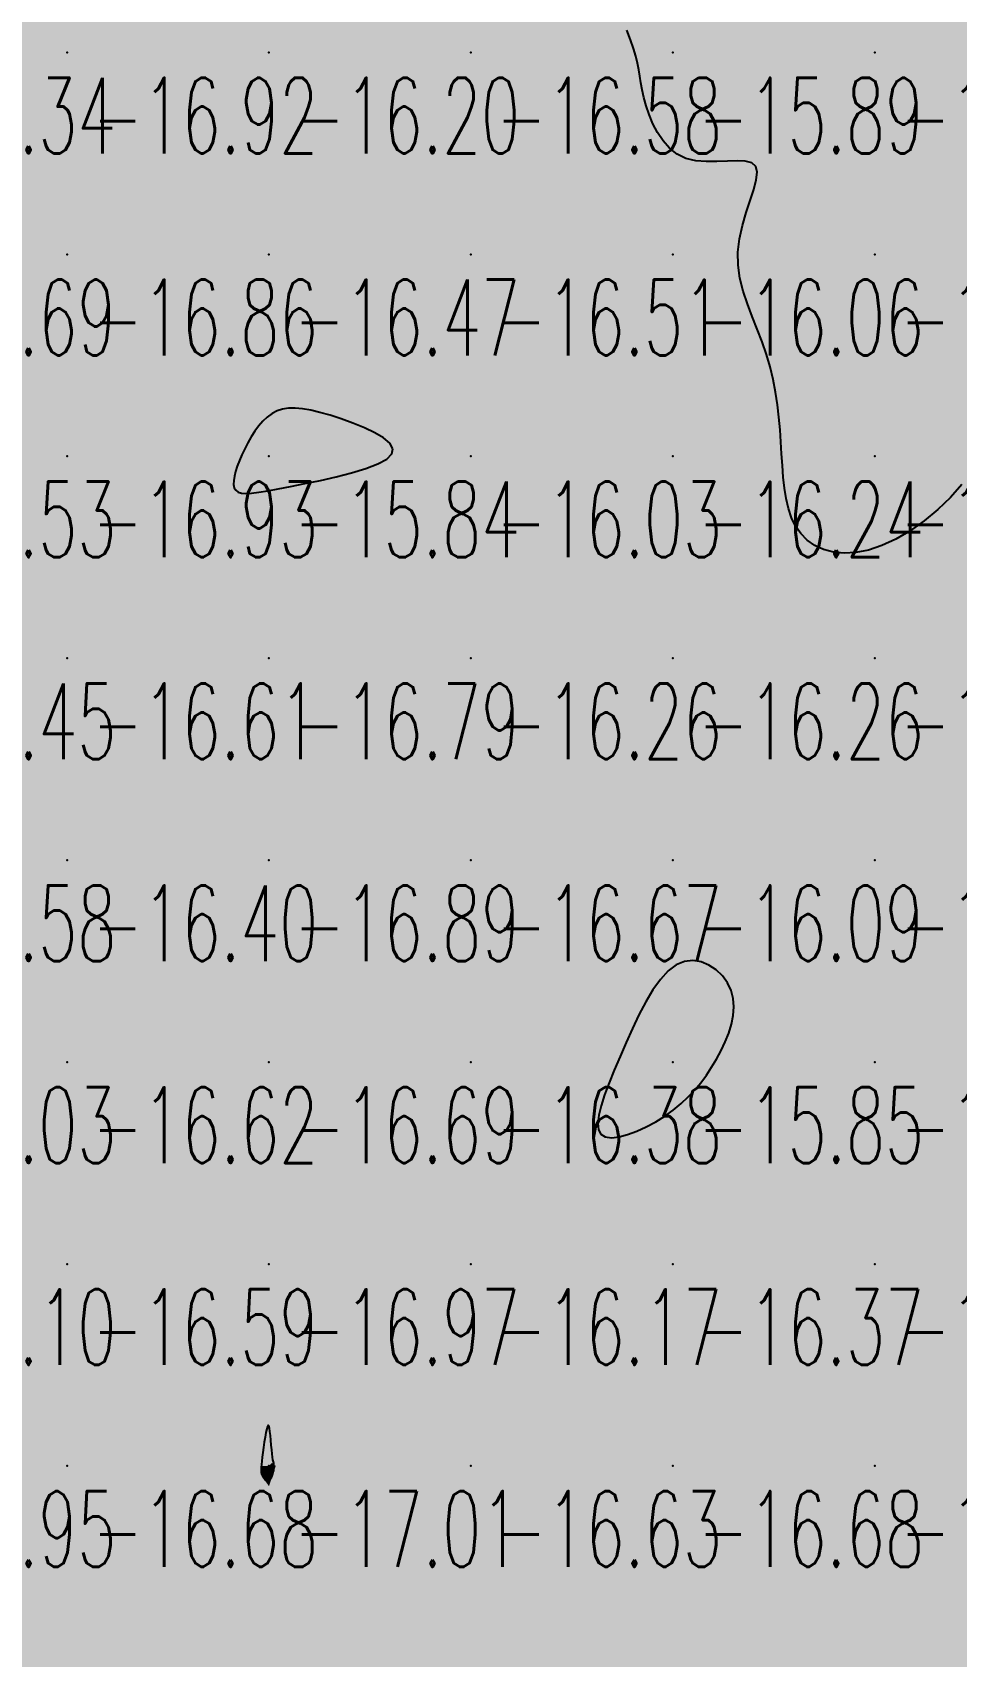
# Model space of a CAD drawing. Header units: millimetres. Extents: x 88261 to 90953, y 390274 to 392322.
# Drawn here: x 89558.5 to 89604.3, y 390937.8 to 391018.2 of the extents above; entities that cross this region are included whole.
import ezdxf
from ezdxf.enums import TextEntityAlignment as Align

# ---------------------------------------------------------------- set-up
doc = ezdxf.new("R2010")
doc.units = ezdxf.units.MM
doc.header["$LTSCALE"] = 25
for name, color, linetype in [('CN_03_00', 7, 'Continuous'), ('COTEAlt', 7, 'Continuous'), ('TN_COLORIAGE', 7, 'Continuous')]:
    doc.layers.add(name, color=color, linetype=linetype)
doc.styles.add('Simplex 1.0', font='Simplex.shx', dxfattribs={"width": 0.99, "height": 2.5})
doc.styles.get("Standard").update_dxf_attribs({"font": 'times.ttf'})

# ---------------------------------------------------------------- blocks, each defined once
blk = doc.blocks.new('COTE')
at = {"color": 0}
blk.add_point((0, 0), dxfattribs=at)
at = {"layer": 'COTEAlt'}
blk.add_attdef('ALT', text='', height=3.75, dxfattribs=at).set_placement((1.25, -1.25), align=Align.TOP_LEFT)

msp = doc.modelspace()

# ---------------------------------------------------------------- linework, layer by layer
at = {"layer": 'CN_03_00', "elevation": -16, "flags": 128}
msp.add_lwpolyline([(89604.564, 390995.846), (89603.997, 390995.204), (89603.368, 390994.599), (89602.694, 390994.043), (89601.996, 390993.552), (89601.292, 390993.138), (89600.602, 390992.815), (89599.943, 390992.595), (89599.32, 390992.473), (89598.739, 390992.442), (89598.202, 390992.495), (89597.714, 390992.626), (89597.278, 390992.827), (89596.899, 390993.092), (89596.58, 390993.413), (89596.324, 390993.783), (89596.123, 390994.199), (89595.97, 390994.654), (89595.857, 390995.144), (89595.775, 390995.664), (89595.717, 390996.21), (89595.674, 390996.777), (89595.637, 390997.36), (89595.6, 390997.955), (89595.557, 390998.559), (89595.502, 390999.171), (89595.432, 390999.79), (89595.341, 391000.412), (89595.224, 391001.038), (89595.076, 391001.665), (89594.892, 391002.29), (89594.671, 391002.915), (89594.428, 391003.538), (89594.179, 391004.162), (89593.942, 391004.789), (89593.734, 391005.42), (89593.574, 391006.057), (89593.479, 391006.702), (89593.466, 391007.356), (89593.545, 391008.018), (89593.694, 391008.675), (89593.883, 391009.311), (89594.08, 391009.909), (89594.257, 391010.453), (89594.382, 391010.927), (89594.426, 391011.315), (89594.357, 391011.601), (89594.156, 391011.775), (89593.838, 391011.859), (89593.428, 391011.879), (89592.952, 391011.864), (89592.436, 391011.841), (89591.904, 391011.836), (89591.381, 391011.879), (89590.894, 391011.997), (89590.462, 391012.209), (89590.088, 391012.504), (89589.766, 391012.865), (89589.493, 391013.274), (89589.265, 391013.711), (89589.079, 391014.16), (89588.931, 391014.6), (89588.817, 391015.015), (89588.732, 391015.391), (89588.667, 391015.735), (89588.613, 391016.062), (89588.559, 391016.383), (89588.497, 391016.711), (89588.417, 391017.06), (89588.308, 391017.442), (89588.16, 391017.87), (89587.968, 391018.353)], dxfattribs=at)
at = {"layer": 'CN_03_00', "flags": 128}
for points, elevation in [([(89576.382, 390997.616), (89576.23, 390997.883), (89575.921, 390998.15), (89575.491, 390998.409), (89574.975, 390998.657), (89574.41, 390998.887), (89573.831, 390999.094), (89573.274, 390999.271), (89572.769, 390999.415), (89572.317, 390999.522), (89571.911, 390999.592), (89571.548, 390999.625), (89571.221, 390999.618), (89570.924, 390999.572), (89570.653, 390999.485), (89570.402, 390999.356), (89570.166, 390999.185), (89569.944, 390998.978), (89569.737, 390998.741), (89569.544, 390998.479), (89569.364, 390998.2), (89569.199, 390997.91), (89569.048, 390997.614), (89568.91, 390997.32), (89568.787, 390997.033), (89568.681, 390996.757), (89568.595, 390996.496), (89568.535, 390996.255), (89568.502, 390996.037), (89568.5, 390995.845), (89568.534, 390995.685), (89568.607, 390995.559), (89568.722, 390995.471), (89568.886, 390995.419), (89569.108, 390995.402), (89569.393, 390995.416), (89569.75, 390995.46), (89570.186, 390995.532), (89570.708, 390995.628), (89571.323, 390995.748), (89572.03, 390995.889), (89572.798, 390996.05), (89573.583, 390996.229), (89574.345, 390996.425), (89575.043, 390996.637), (89575.636, 390996.863), (89576.082, 390997.103), (89576.34, 390997.355), (89576.382, 390997.616)], -16), ([(89592.639, 390967.81), (89592.843, 390968.239), (89593.018, 390968.674), (89593.153, 390969.11), (89593.241, 390969.544), (89593.274, 390969.972), (89593.242, 390970.388), (89593.137, 390970.789), (89592.954, 390971.17), (89592.702, 390971.516), (89592.393, 390971.813), (89592.039, 390972.047), (89591.652, 390972.202), (89591.244, 390972.265), (89590.828, 390972.219), (89590.415, 390972.051), (89590.016, 390971.751), (89589.632, 390971.333), (89589.263, 390970.819), (89588.909, 390970.229), (89588.569, 390969.582), (89588.244, 390968.9), (89587.932, 390968.202), (89587.634, 390967.51), (89587.352, 390966.841), (89587.094, 390966.206), (89586.872, 390965.616), (89586.696, 390965.08), (89586.579, 390964.607), (89586.53, 390964.206), (89586.562, 390963.888), (89586.685, 390963.661), (89586.906, 390963.532), (89587.212, 390963.493), (89587.585, 390963.534), (89588.008, 390963.645), (89588.465, 390963.814), (89588.937, 390964.031), (89589.407, 390964.285), (89589.857, 390964.566), (89590.274, 390964.865), (89590.658, 390965.18), (89591.01, 390965.511), (89591.335, 390965.857), (89591.635, 390966.218), (89591.912, 390966.595), (89592.17, 390966.986), (89592.412, 390967.391), (89592.639, 390967.81)], -16), ([(89570.504, 390947.164), (89570.502, 390947.224), (89570.495, 390947.285), (89570.483, 390947.353), (89570.466, 390947.435), (89570.447, 390947.539), (89570.427, 390947.67), (89570.406, 390947.837), (89570.385, 390948.041), (89570.364, 390948.271), (89570.342, 390948.509), (89570.32, 390948.74), (89570.296, 390948.946), (89570.27, 390949.11), (89570.241, 390949.218), (89570.209, 390949.251), (89570.174, 390949.199), (89570.136, 390949.072), (89570.097, 390948.888), (89570.057, 390948.662), (89570.019, 390948.41), (89569.982, 390948.149), (89569.949, 390947.896), (89569.92, 390947.666), (89569.897, 390947.473), (89569.88, 390947.315), (89569.868, 390947.185), (89569.862, 390947.08), (89569.863, 390946.994), (89569.871, 390946.921), (89569.885, 390946.856), (89569.905, 390946.793), (89569.933, 390946.73), (89569.966, 390946.667), (89570.005, 390946.609), (89570.047, 390946.558), (89570.093, 390946.518), (89570.14, 390946.493), (89570.188, 390946.486), (89570.235, 390946.5), (89570.282, 390946.538), (89570.326, 390946.596), (89570.367, 390946.669), (89570.405, 390946.753), (89570.437, 390946.842), (89570.464, 390946.933), (89570.485, 390947.019), (89570.498, 390947.097), (89570.504, 390947.164)], -17)]:
    msp.add_lwpolyline(points, close=True, dxfattribs=dict(at, elevation=elevation))
at = {"layer": 'TN_COLORIAGE', "color": 183}
for points in [[(89550.249, 391017.239, -16.244), (89560.249, 391017.239, -16.244), (89560.249, 391027.239, -16.244)], [(89550.249, 391027.239, -16.244), (89550.249, 391017.239, -16.244), (89560.249, 391027.239, -16.244)], [(89560.249, 391017.239, -16.447), (89570.249, 391017.239, -16.447), (89570.249, 391027.239, -16.447)], [(89560.249, 391027.239, -16.447), (89560.249, 391017.239, -16.447), (89570.249, 391027.239, -16.447)], [(89570.249, 391017.239, -16.153), (89580.249, 391017.239, -16.153), (89580.249, 391027.239, -16.153)], [(89570.249, 391027.239, -16.153), (89570.249, 391017.239, -16.153), (89580.249, 391027.239, -16.153)], [(89580.249, 391017.239, -16), (89585.785, 391022.776, -16), (89580.249, 391027.239, -16), (89582.702, 391027.239, -16)], [(89585.785, 391022.776, -16.582), (89588.671, 391017.239, -16.582), (89580.249, 391017.239, -16.582)], [(89550.249, 391007.239, -16.92), (89560.249, 391007.239, -16.92), (89560.249, 391017.239, -16.92)], [(89550.249, 391017.239, -16.92), (89550.249, 391007.239, -16.92), (89560.249, 391017.239, -16.92)], [(89560.249, 391007.239, -16.2), (89570.249, 391007.239, -16.2), (89570.249, 391017.239, -16.2)], [(89560.249, 391017.239, -16.2), (89560.249, 391007.239, -16.2), (89570.249, 391017.239, -16.2)], [(89570.249, 391007.239, -16.582), (89580.249, 391007.239, -16.582), (89580.249, 391017.239, -16.582)], [(89570.249, 391017.239, -16.582), (89570.249, 391007.239, -16.582), (89580.249, 391017.239, -16.582)], [(89580.249, 391017.239, -16), (89588.671, 391017.239, -16), (89580.249, 391007.239, -16), (89588.495, 391015.486, -16)], [(89580.249, 391007.239, -16), (89588.495, 391015.486, -16), (89590.249, 391007.239, -16), (89590.249, 391010.907, -16)], [(89592.399, 391007.239, -16.063), (89595.874, 391012.864, -16.063), (89590.249, 391007.239, -16.063)], [(89590.249, 391010.907, -16.063), (89595.874, 391012.864, -16.063), (89590.249, 391007.239, -16.063)], [(89550.249, 390997.239, -16.859), (89560.249, 390997.239, -16.859), (89560.249, 391007.239, -16.859)], [(89550.249, 391007.239, -16.859), (89550.249, 390997.239, -16.859), (89560.249, 391007.239, -16.859)], [(89560.249, 390997.239, -16), (89568.763, 390997.239, -16), (89570.249, 391007.239, -16), (89570.249, 390999.813, -16)], [(89560.249, 391007.239, -16.469), (89560.249, 390997.239, -16.469), (89570.249, 391007.239, -16.469)], [(89580.249, 391007.239, -16), (89572.653, 390999.644, -16), (89570.249, 391007.239, -16), (89570.249, 390999.813, -16)], [(89580.249, 391007.239, -16), (89572.653, 390999.644, -16), (89580.249, 390997.239, -16), (89578.784, 390997.239, -16)], [(89580.249, 390997.239, -16.063), (89590.249, 390997.239, -16.063), (89590.249, 391007.239, -16.063)], [(89580.249, 391007.239, -16.063), (89580.249, 390997.239, -16.063), (89590.249, 391007.239, -16.063)], [(89590.249, 390997.239, -16), (89595.325, 391002.316, -16), (89590.249, 391007.239, -16), (89592.399, 391007.239, -16)], [(89595.325, 391002.316, -16.238), (89595.65, 390997.239, -16.238), (89590.249, 390997.239, -16.238)], [(89550.249, 390987.239, -16.931), (89560.249, 390987.239, -16.931), (89560.249, 390997.239, -16.931)], [(89550.249, 390997.239, -16.931), (89550.249, 390987.239, -16.931), (89560.249, 390997.239, -16.931)], [(89560.249, 390997.239, -16), (89568.763, 390997.239, -16), (89560.249, 390987.239, -16), (89568.157, 390995.147, -16)], [(89570.249, 390987.239, -16.028), (89580.249, 390987.239, -16.028), (89580.249, 390997.239, -16.028)], [(89570.249, 390987.239, -16), (89570.249, 390995.526, -16), (89580.249, 390997.239, -16), (89578.784, 390997.239, -16)], [(89580.249, 390987.239, -16.238), (89590.249, 390987.239, -16.238), (89590.249, 390997.239, -16.238)], [(89580.249, 390997.239, -16.238), (89580.249, 390987.239, -16.238), (89590.249, 390997.239, -16.238)], [(89590.249, 390987.239, -16), (89595.896, 390992.886, -16), (89590.249, 390997.239, -16), (89595.65, 390997.239, -16)], [(89600.249, 390987.239, -16), (89610.029, 390987.239, -16), (89610.249, 390997.239, -16), (89610.249, 390987.559, -16)], [(89600.249, 390987.239, -16), (89600.249, 390991.692, -16), (89610.249, 390997.239, -16), (89606.721, 390997.239, -16)], [(89570.249, 390987.239, -16), (89570.249, 390995.526, -16), (89560.249, 390987.239, -16), (89568.157, 390995.147, -16)], [(89590.249, 390987.239, -16), (89595.896, 390992.886, -16), (89600.249, 390987.239, -16), (89600.249, 390991.692, -16)], [(89550.249, 390977.239, -16.614), (89560.249, 390977.239, -16.614), (89560.249, 390987.239, -16.614)], [(89550.249, 390987.239, -16.614), (89550.249, 390977.239, -16.614), (89560.249, 390987.239, -16.614)], [(89560.249, 390977.239, -16.786), (89570.249, 390977.239, -16.786), (89570.249, 390987.239, -16.786)], [(89560.249, 390987.239, -16.786), (89560.249, 390977.239, -16.786), (89570.249, 390987.239, -16.786)], [(89570.249, 390977.239, -16.255), (89580.249, 390977.239, -16.255), (89580.249, 390987.239, -16.255)], [(89570.249, 390987.239, -16.255), (89570.249, 390977.239, -16.255), (89580.249, 390987.239, -16.255)], [(89580.249, 390977.239, -16.263), (89590.249, 390977.239, -16.263), (89590.249, 390987.239, -16.263)], [(89580.249, 390987.239, -16.263), (89580.249, 390977.239, -16.263), (89590.249, 390987.239, -16.263)], [(89590.249, 390977.239, -16.163), (89600.249, 390977.239, -16.163), (89600.249, 390987.239, -16.163)], [(89590.249, 390987.239, -16.163), (89590.249, 390977.239, -16.163), (89600.249, 390987.239, -16.163)], [(89600.249, 390977.239, -16), (89610.1, 390987.091, -16), (89600.249, 390987.239, -16), (89610.029, 390987.239, -16)], [(89600.249, 390977.239, -16), (89610.1, 390987.091, -16), (89610.249, 390977.239, -16), (89610.249, 390986.486, -16)], [(89550.249, 390967.842, -16.401), (89550.682, 390967.672, -16.401), (89550.249, 390977.239, -16.401), (89560.249, 390977.239, -16.401)], [(89550.912, 390967.239, -16.401), (89550.682, 390967.672, -16.401), (89560.249, 390967.239, -16.401), (89560.249, 390977.239, -16.401)], [(89560.249, 390967.239, -16.89), (89570.249, 390967.239, -16.89), (89570.249, 390977.239, -16.89)], [(89560.249, 390977.239, -16.89), (89560.249, 390967.239, -16.89), (89570.249, 390977.239, -16.89)], [(89570.249, 390967.239, -16.673), (89580.249, 390967.239, -16.673), (89580.249, 390977.239, -16.673)], [(89570.249, 390977.239, -16.673), (89570.249, 390967.239, -16.673), (89580.249, 390977.239, -16.673)], [(89580.249, 390967.239, -16), (89587.491, 390967.239, -16), (89590.249, 390977.239, -16), (89590.249, 390973.517, -16)], [(89580.249, 390977.239, -16.086), (89580.249, 390967.239, -16.086), (89590.249, 390977.239, -16.086)], [(89600.249, 390977.239, -16), (89594.004, 390970.995, -16), (89590.249, 390977.239, -16), (89590.249, 390973.517, -16)], [(89600.249, 390967.239, -16), (89592.555, 390967.239, -16), (89600.249, 390977.239, -16), (89594.004, 390970.995, -16)], [(89600.249, 390967.239, -16.045), (89610.249, 390967.239, -16.045), (89610.249, 390977.239, -16.045)], [(89600.249, 390977.239, -16.045), (89600.249, 390967.239, -16.045), (89610.249, 390977.239, -16.045)], [(89550.912, 390967.239, -16.618), (89552.308, 390959.299, -16.618), (89560.249, 390967.239, -16.618)], [(89552.308, 390959.299, -16.586), (89552.18, 390957.239, -16.586), (89560.249, 390967.239, -16.586), (89560.249, 390957.239, -16.586)], [(89560.249, 390957.239, -16.69), (89570.249, 390957.239, -16.69), (89570.249, 390967.239, -16.69)], [(89560.249, 390967.239, -16.69), (89560.249, 390957.239, -16.69), (89570.249, 390967.239, -16.69)], [(89570.249, 390957.239, -16.382), (89580.249, 390957.239, -16.382), (89580.249, 390967.239, -16.382)], [(89570.249, 390967.239, -16.382), (89570.249, 390957.239, -16.382), (89580.249, 390967.239, -16.382)], [(89580.249, 390967.239, -16), (89587.491, 390967.239, -16), (89580.249, 390957.239, -16), (89585.593, 390962.583, -16)], [(89590.249, 390957.239, -16.485), (89600.249, 390957.239, -16.485), (89600.249, 390967.239, -16.485)], [(89600.249, 390967.239, -16), (89592.555, 390967.239, -16), (89590.249, 390957.239, -16), (89590.249, 390964.393, -16)], [(89600.249, 390957.239, -16.142), (89610.249, 390957.239, -16.142), (89610.249, 390967.239, -16.142)], [(89600.249, 390967.239, -16.142), (89600.249, 390957.239, -16.142), (89610.249, 390967.239, -16.142)], [(89590.249, 390957.239, -16), (89590.249, 390964.393, -16), (89580.249, 390957.239, -16), (89585.593, 390962.583, -16)], [(89550.249, 390947.239, -16.586), (89560.249, 390947.239, -16.586), (89560.249, 390957.239, -16.586)], [(89550.249, 390950.736, -16.586), (89552.18, 390957.239, -16.586), (89550.249, 390947.239, -16.586), (89560.249, 390957.239, -16.586)], [(89570.249, 390950.219, -16.684), (89569.861, 390947.239, -16.684), (89570.249, 390957.239, -16.684), (89560.249, 390947.239, -16.684)], [(89560.249, 390957.239, -16.97), (89560.249, 390947.239, -16.97), (89570.249, 390957.239, -16.97)], [(89570.249, 390950.219, -16.167), (89570.4, 390947.39, -16.167), (89570.249, 390957.239, -16.167), (89580.249, 390957.239, -16.167)], [(89570.586, 390947.239, -16.167), (89570.4, 390947.39, -16.167), (89580.249, 390947.239, -16.167), (89580.249, 390957.239, -16.167)], [(89580.249, 390947.239, -16.366), (89590.249, 390947.239, -16.366), (89590.249, 390957.239, -16.366)], [(89580.249, 390957.239, -16.366), (89580.249, 390947.239, -16.366), (89590.249, 390957.239, -16.366)], [(89590.249, 390947.239, -16.613), (89600.249, 390947.239, -16.613), (89600.249, 390957.239, -16.613)], [(89590.249, 390957.239, -16.613), (89590.249, 390947.239, -16.613), (89600.249, 390957.239, -16.613)], [(89600.249, 390947.239, -16.247), (89610.249, 390947.239, -16.247), (89610.249, 390957.239, -16.247)], [(89600.249, 390957.239, -16.247), (89600.249, 390947.239, -16.247), (89610.249, 390957.239, -16.247)], [(89550.249, 390944.901, -16.684), (89553.805, 390940.796, -16.684), (89550.249, 390947.239, -16.684), (89560.249, 390947.239, -16.684)], [(89553.985, 390937.239, -16.684), (89553.805, 390940.796, -16.684), (89560.249, 390937.239, -16.684), (89560.249, 390947.239, -16.684)], [(89569.831, 390946.821, -16.684), (89569.861, 390947.239, -16.684), (89560.249, 390937.239, -16.684), (89560.249, 390947.239, -16.684)], [(89570.249, 390937.239, -16.634), (89580.249, 390937.239, -16.634), (89580.249, 390947.239, -16.634)], [(89570.249, 390946.236, -16.634), (89570.586, 390947.239, -16.634), (89570.249, 390937.239, -16.634), (89580.249, 390947.239, -16.634)], [(89580.249, 390937.239, -16.681), (89590.249, 390937.239, -16.681), (89590.249, 390947.239, -16.681)], [(89580.249, 390947.239, -16.681), (89580.249, 390937.239, -16.681), (89590.249, 390947.239, -16.681)], [(89590.249, 390937.239, -16.267), (89600.249, 390937.239, -16.267), (89600.249, 390947.239, -16.267)], [(89590.249, 390947.239, -16.267), (89590.249, 390937.239, -16.267), (89600.249, 390947.239, -16.267)], [(89600.249, 390937.239, -16.608), (89610.249, 390937.239, -16.608), (89610.249, 390947.239, -16.608)], [(89600.249, 390947.239, -16.608), (89600.249, 390937.239, -16.608), (89610.249, 390947.239, -16.608)], [(89570.249, 390946.236, -16.707), (89569.831, 390946.821, -16.707), (89570.249, 390937.239, -16.707), (89560.249, 390937.239, -16.707)]]:
    msp.add_solid(points, dxfattribs=at)
at = {"layer": 'TN_COLORIAGE', "color": 241}
for points in [[(89588.671, 391017.239, -15.53), (89585.785, 391022.776, -15.53), (89590.249, 391017.239, -15.53), (89590.249, 391027.239, -15.53)], [(89590.249, 391017.239, -15.969), (89600.249, 391017.239, -15.969), (89600.249, 391027.239, -15.969)], [(89590.249, 391027.239, -15.969), (89590.249, 391017.239, -15.969), (89600.249, 391027.239, -15.969)], [(89602.488, 391027.239, -15.951), (89603.422, 391020.413, -15.951), (89600.249, 391027.239, -15.951), (89600.249, 391017.239, -15.951)], [(89610.249, 391019.221, -15.951), (89603.422, 391020.413, -15.951), (89610.249, 391017.239, -15.951), (89600.249, 391017.239, -15.951)], [(89590.249, 391010.907, -15.891), (89588.495, 391015.486, -15.891), (89590.249, 391017.239, -15.891)], [(89588.495, 391015.486, -15.891), (89588.671, 391017.239, -15.891), (89590.249, 391017.239, -15.891)], [(89595.874, 391012.864, -15.891), (89590.249, 391010.907, -15.891), (89600.249, 391017.239, -15.891), (89590.249, 391017.239, -15.891)], [(89595.874, 391012.864, -15.769), (89592.399, 391007.239, -15.769), (89600.249, 391017.239, -15.769), (89600.249, 391007.239, -15.769)], [(89610.249, 391016.013, -15.769), (89605.773, 391007.239, -15.769), (89610.249, 391017.239, -15.769), (89600.249, 391007.239, -15.769)], [(89600.249, 391017.239, -15.974), (89600.249, 391007.239, -15.974), (89610.249, 391017.239, -15.974)], [(89592.399, 391007.239, -15.769), (89595.325, 391002.316, -15.769), (89600.249, 391007.239, -15.769)], [(89595.65, 390997.239, -15.769), (89595.325, 391002.316, -15.769), (89600.249, 390997.239, -15.769), (89600.249, 391007.239, -15.769)], [(89605.449, 391002.439, -15.769), (89605.773, 391007.239, -15.769), (89600.249, 390997.239, -15.769), (89600.249, 391007.239, -15.769)], [(89606.721, 390997.239, -15.797), (89605.449, 391002.439, -15.797), (89600.249, 390997.239, -15.797)], [(89570.249, 390999.813, -15.838), (89568.763, 390997.239, -15.838), (89570.249, 390997.239, -15.838)], [(89570.249, 390999.813, -15.838), (89572.653, 390999.644, -15.838), (89570.249, 390997.239, -15.838)], [(89578.784, 390997.239, -15.838), (89572.653, 390999.644, -15.838), (89570.249, 390997.239, -15.838)], [(89568.157, 390995.147, -15.838), (89570.249, 390995.526, -15.838), (89570.249, 390997.239, -15.838)], [(89568.157, 390995.147, -15.838), (89568.763, 390997.239, -15.838), (89570.249, 390997.239, -15.838)], [(89578.784, 390997.239, -15.838), (89570.249, 390995.526, -15.838), (89570.249, 390997.239, -15.838)], [(89595.65, 390997.239, -15.797), (89595.896, 390992.886, -15.797), (89600.249, 390997.239, -15.797)], [(89600.249, 390991.692, -15.797), (89595.896, 390992.886, -15.797), (89600.249, 390997.239, -15.797)], [(89606.721, 390997.239, -15.797), (89600.249, 390991.692, -15.797), (89600.249, 390997.239, -15.797)], [(89590.249, 390973.517, -15.855), (89587.491, 390967.239, -15.855), (89590.249, 390967.239, -15.855)], [(89590.249, 390973.517, -15.855), (89594.004, 390970.995, -15.855), (89590.249, 390967.239, -15.855)], [(89594.004, 390970.995, -15.855), (89592.555, 390967.239, -15.855), (89590.249, 390967.239, -15.855)], [(89585.593, 390962.583, -15.855), (89590.249, 390964.393, -15.855), (89590.249, 390967.239, -15.855)], [(89585.593, 390962.583, -15.855), (89587.491, 390967.239, -15.855), (89590.249, 390967.239, -15.855)], [(89590.249, 390964.393, -15.855), (89592.555, 390967.239, -15.855), (89590.249, 390967.239, -15.855)]]:
    msp.add_solid(points, dxfattribs=at)
at = {"layer": 'TN_COLORIAGE', "color": 193}
for points in [[(89569.861, 390947.239, -17.013), (89570.249, 390950.219, -17.013), (89570.249, 390947.239, -17.013)], [(89570.4, 390947.39, -17.013), (89570.249, 390950.219, -17.013), (89570.249, 390947.239, -17.013)], [(89569.831, 390946.821, -17.013), (89570.249, 390946.236, -17.013), (89570.249, 390947.239, -17.013)], [(89569.861, 390947.239, -17.013), (89569.831, 390946.821, -17.013), (89570.249, 390947.239, -17.013)], [(89570.4, 390947.39, -17.013), (89570.586, 390947.239, -17.013), (89570.249, 390947.239, -17.013)], [(89570.586, 390947.239, -17.013), (89570.249, 390946.236, -17.013), (89570.249, 390947.239, -17.013)]]:
    msp.add_solid(points, dxfattribs=at)

# ---------------------------------------------------------------- block references
at = {"layer": 'COTEAlt'}
ref = msp.add_blockref('COTE', (89550.249, 391017.239), dxfattribs=at)
ref.add_attrib('ALT', '-16.34', dxfattribs={"height": 3.75, "style": 'Simplex 1.0', "width": 0.6}).set_placement((89551.499, 391015.989), align=Align.TOP_LEFT)
ref = msp.add_blockref('COTE', (89560.249, 391017.239), dxfattribs=at)
ref.add_attrib('ALT', '-16.92', dxfattribs={"height": 3.75, "style": 'Simplex 1.0', "width": 0.6}).set_placement((89561.499, 391015.989), align=Align.TOP_LEFT)
ref = msp.add_blockref('COTE', (89570.249, 391017.239), dxfattribs=at)
ref.add_attrib('ALT', '-16.20', dxfattribs={"height": 3.75, "style": 'Simplex 1.0', "width": 0.6}).set_placement((89571.499, 391015.989), align=Align.TOP_LEFT)
ref = msp.add_blockref('COTE', (89580.249, 391017.239), dxfattribs=at)
ref.add_attrib('ALT', '-16.58', dxfattribs={"height": 3.75, "style": 'Simplex 1.0', "width": 0.6}).set_placement((89581.499, 391015.989), align=Align.TOP_LEFT)
ref = msp.add_blockref('COTE', (89590.249, 391017.239), dxfattribs=at)
ref.add_attrib('ALT', '-15.89', dxfattribs={"height": 3.75, "style": 'Simplex 1.0', "width": 0.6}).set_placement((89591.499, 391015.989), align=Align.TOP_LEFT)
ref = msp.add_blockref('COTE', (89600.249, 391017.239), dxfattribs=at)
ref.add_attrib('ALT', '-15.95', dxfattribs={"height": 3.75, "style": 'Simplex 1.0', "width": 0.6}).set_placement((89601.499, 391015.989), align=Align.TOP_LEFT)
ref = msp.add_blockref('COTE', (89550.249, 391007.239), dxfattribs=at)
ref.add_attrib('ALT', '-16.69', dxfattribs={"height": 3.75, "style": 'Simplex 1.0', "width": 0.6}).set_placement((89551.499, 391005.989), align=Align.TOP_LEFT)
ref = msp.add_blockref('COTE', (89560.249, 391007.239), dxfattribs=at)
ref.add_attrib('ALT', '-16.86', dxfattribs={"height": 3.75, "style": 'Simplex 1.0', "width": 0.6}).set_placement((89561.499, 391005.989), align=Align.TOP_LEFT)
ref = msp.add_blockref('COTE', (89570.249, 391007.239), dxfattribs=at)
ref.add_attrib('ALT', '-16.47', dxfattribs={"height": 3.75, "style": 'Simplex 1.0', "width": 0.6}).set_placement((89571.499, 391005.989), align=Align.TOP_LEFT)
ref = msp.add_blockref('COTE', (89580.249, 391007.239), dxfattribs=at)
ref.add_attrib('ALT', '-16.51', dxfattribs={"height": 3.75, "style": 'Simplex 1.0', "width": 0.6}).set_placement((89581.499, 391005.989), align=Align.TOP_LEFT)
ref = msp.add_blockref('COTE', (89590.249, 391007.239), dxfattribs=at)
ref.add_attrib('ALT', '-16.06', dxfattribs={"height": 3.75, "style": 'Simplex 1.0', "width": 0.6}).set_placement((89591.499, 391005.989), align=Align.TOP_LEFT)
ref = msp.add_blockref('COTE', (89600.249, 391007.239), dxfattribs=at)
ref.add_attrib('ALT', '-15.77', dxfattribs={"height": 3.75, "style": 'Simplex 1.0', "width": 0.6}).set_placement((89601.499, 391005.989), align=Align.TOP_LEFT)
ref = msp.add_blockref('COTE', (89550.249, 390997.239), dxfattribs=at)
ref.add_attrib('ALT', '-16.53', dxfattribs={"height": 3.75, "style": 'Simplex 1.0', "width": 0.6}).set_placement((89551.499, 390995.989), align=Align.TOP_LEFT)
ref = msp.add_blockref('COTE', (89560.249, 390997.239), dxfattribs=at)
ref.add_attrib('ALT', '-16.93', dxfattribs={"height": 3.75, "style": 'Simplex 1.0', "width": 0.6}).set_placement((89561.499, 390995.989), align=Align.TOP_LEFT)
ref = msp.add_blockref('COTE', (89570.249, 390997.239), dxfattribs=at)
ref.add_attrib('ALT', '-15.84', dxfattribs={"height": 3.75, "style": 'Simplex 1.0', "width": 0.6}).set_placement((89571.499, 390995.989), align=Align.TOP_LEFT)
ref = msp.add_blockref('COTE', (89580.249, 390997.239), dxfattribs=at)
ref.add_attrib('ALT', '-16.03', dxfattribs={"height": 3.75, "style": 'Simplex 1.0', "width": 0.6}).set_placement((89581.499, 390995.989), align=Align.TOP_LEFT)
ref = msp.add_blockref('COTE', (89590.249, 390997.239), dxfattribs=at)
ref.add_attrib('ALT', '-16.24', dxfattribs={"height": 3.75, "style": 'Simplex 1.0', "width": 0.6}).set_placement((89591.499, 390995.989), align=Align.TOP_LEFT)
ref = msp.add_blockref('COTE', (89600.249, 390997.239), dxfattribs=at)
ref.add_attrib('ALT', '-15.80', dxfattribs={"height": 3.75, "style": 'Simplex 1.0', "width": 0.6}).set_placement((89601.499, 390995.989), align=Align.TOP_LEFT)
ref = msp.add_blockref('COTE', (89550.249, 390987.239), dxfattribs=at)
ref.add_attrib('ALT', '-16.45', dxfattribs={"height": 3.75, "style": 'Simplex 1.0', "width": 0.6}).set_placement((89551.499, 390985.989), align=Align.TOP_LEFT)
ref = msp.add_blockref('COTE', (89560.249, 390987.239), dxfattribs=at)
ref.add_attrib('ALT', '-16.61', dxfattribs={"height": 3.75, "style": 'Simplex 1.0', "width": 0.6}).set_placement((89561.499, 390985.989), align=Align.TOP_LEFT)
ref = msp.add_blockref('COTE', (89570.249, 390987.239), dxfattribs=at)
ref.add_attrib('ALT', '-16.79', dxfattribs={"height": 3.75, "style": 'Simplex 1.0', "width": 0.6}).set_placement((89571.499, 390985.989), align=Align.TOP_LEFT)
ref = msp.add_blockref('COTE', (89580.249, 390987.239), dxfattribs=at)
ref.add_attrib('ALT', '-16.26', dxfattribs={"height": 3.75, "style": 'Simplex 1.0', "width": 0.6}).set_placement((89581.499, 390985.989), align=Align.TOP_LEFT)
ref = msp.add_blockref('COTE', (89590.249, 390987.239), dxfattribs=at)
ref.add_attrib('ALT', '-16.26', dxfattribs={"height": 3.75, "style": 'Simplex 1.0', "width": 0.6}).set_placement((89591.499, 390985.989), align=Align.TOP_LEFT)
ref = msp.add_blockref('COTE', (89600.249, 390987.239), dxfattribs=at)
ref.add_attrib('ALT', '-16.16', dxfattribs={"height": 3.75, "style": 'Simplex 1.0', "width": 0.6}).set_placement((89601.499, 390985.989), align=Align.TOP_LEFT)
ref = msp.add_blockref('COTE', (89550.249, 390977.239), dxfattribs=at)
ref.add_attrib('ALT', '-16.58', dxfattribs={"height": 3.75, "style": 'Simplex 1.0', "width": 0.6}).set_placement((89551.499, 390975.989), align=Align.TOP_LEFT)
ref = msp.add_blockref('COTE', (89560.249, 390977.239), dxfattribs=at)
ref.add_attrib('ALT', '-16.40', dxfattribs={"height": 3.75, "style": 'Simplex 1.0', "width": 0.6}).set_placement((89561.499, 390975.989), align=Align.TOP_LEFT)
ref = msp.add_blockref('COTE', (89570.249, 390977.239), dxfattribs=at)
ref.add_attrib('ALT', '-16.89', dxfattribs={"height": 3.75, "style": 'Simplex 1.0', "width": 0.6}).set_placement((89571.499, 390975.989), align=Align.TOP_LEFT)
ref = msp.add_blockref('COTE', (89580.249, 390977.239), dxfattribs=at)
ref.add_attrib('ALT', '-16.67', dxfattribs={"height": 3.75, "style": 'Simplex 1.0', "width": 0.6}).set_placement((89581.499, 390975.989), align=Align.TOP_LEFT)
ref = msp.add_blockref('COTE', (89590.249, 390977.239), dxfattribs=at)
ref.add_attrib('ALT', '-16.09', dxfattribs={"height": 3.75, "style": 'Simplex 1.0', "width": 0.6}).set_placement((89591.499, 390975.989), align=Align.TOP_LEFT)
ref = msp.add_blockref('COTE', (89600.249, 390977.239), dxfattribs=at)
ref.add_attrib('ALT', '-16.24', dxfattribs={"height": 3.75, "style": 'Simplex 1.0', "width": 0.6}).set_placement((89601.499, 390975.989), align=Align.TOP_LEFT)
ref = msp.add_blockref('COTE', (89550.249, 390967.239), dxfattribs=at)
ref.add_attrib('ALT', '-17.03', dxfattribs={"height": 3.75, "style": 'Simplex 1.0', "width": 0.6}).set_placement((89551.499, 390965.989), align=Align.TOP_LEFT)
ref = msp.add_blockref('COTE', (89560.249, 390967.239), dxfattribs=at)
ref.add_attrib('ALT', '-16.62', dxfattribs={"height": 3.75, "style": 'Simplex 1.0', "width": 0.6}).set_placement((89561.499, 390965.989), align=Align.TOP_LEFT)
ref = msp.add_blockref('COTE', (89570.249, 390967.239), dxfattribs=at)
ref.add_attrib('ALT', '-16.69', dxfattribs={"height": 3.75, "style": 'Simplex 1.0', "width": 0.6}).set_placement((89571.499, 390965.989), align=Align.TOP_LEFT)
ref = msp.add_blockref('COTE', (89580.249, 390967.239), dxfattribs=at)
ref.add_attrib('ALT', '-16.38', dxfattribs={"height": 3.75, "style": 'Simplex 1.0', "width": 0.6}).set_placement((89581.499, 390965.989), align=Align.TOP_LEFT)
ref = msp.add_blockref('COTE', (89590.249, 390967.239), dxfattribs=at)
ref.add_attrib('ALT', '-15.85', dxfattribs={"height": 3.75, "style": 'Simplex 1.0', "width": 0.6}).set_placement((89591.499, 390965.989), align=Align.TOP_LEFT)
ref = msp.add_blockref('COTE', (89600.249, 390967.239), dxfattribs=at)
ref.add_attrib('ALT', '-16.49', dxfattribs={"height": 3.75, "style": 'Simplex 1.0', "width": 0.6}).set_placement((89601.499, 390965.989), align=Align.TOP_LEFT)
ref = msp.add_blockref('COTE', (89550.249, 390957.239), dxfattribs=at)
ref.add_attrib('ALT', '-17.10', dxfattribs={"height": 3.75, "style": 'Simplex 1.0', "width": 0.6}).set_placement((89551.499, 390955.989), align=Align.TOP_LEFT)
ref = msp.add_blockref('COTE', (89560.249, 390957.239), dxfattribs=at)
ref.add_attrib('ALT', '-16.59', dxfattribs={"height": 3.75, "style": 'Simplex 1.0', "width": 0.6}).set_placement((89561.499, 390955.989), align=Align.TOP_LEFT)
ref = msp.add_blockref('COTE', (89570.249, 390957.239), dxfattribs=at)
ref.add_attrib('ALT', '-16.97', dxfattribs={"height": 3.75, "style": 'Simplex 1.0', "width": 0.6}).set_placement((89571.499, 390955.989), align=Align.TOP_LEFT)
ref = msp.add_blockref('COTE', (89580.249, 390957.239), dxfattribs=at)
ref.add_attrib('ALT', '-16.17', dxfattribs={"height": 3.75, "style": 'Simplex 1.0', "width": 0.6}).set_placement((89581.499, 390955.989), align=Align.TOP_LEFT)
ref = msp.add_blockref('COTE', (89590.249, 390957.239), dxfattribs=at)
ref.add_attrib('ALT', '-16.37', dxfattribs={"height": 3.75, "style": 'Simplex 1.0', "width": 0.6}).set_placement((89591.499, 390955.989), align=Align.TOP_LEFT)
ref = msp.add_blockref('COTE', (89600.249, 390957.239), dxfattribs=at)
ref.add_attrib('ALT', '-16.61', dxfattribs={"height": 3.75, "style": 'Simplex 1.0', "width": 0.6}).set_placement((89601.499, 390955.989), align=Align.TOP_LEFT)
ref = msp.add_blockref('COTE', (89550.249, 390947.239), dxfattribs=at)
ref.add_attrib('ALT', '-16.95', dxfattribs={"height": 3.75, "style": 'Simplex 1.0', "width": 0.6}).set_placement((89551.499, 390945.989), align=Align.TOP_LEFT)
ref = msp.add_blockref('COTE', (89560.249, 390947.239), dxfattribs=at)
ref.add_attrib('ALT', '-16.68', dxfattribs={"height": 3.75, "style": 'Simplex 1.0', "width": 0.6}).set_placement((89561.499, 390945.989), align=Align.TOP_LEFT)
ref = msp.add_blockref('COTE', (89570.249, 390947.239), dxfattribs=at)
ref.add_attrib('ALT', '-17.01', dxfattribs={"height": 3.75, "style": 'Simplex 1.0', "width": 0.6}).set_placement((89571.499, 390945.989), align=Align.TOP_LEFT)
ref = msp.add_blockref('COTE', (89580.249, 390947.239), dxfattribs=at)
ref.add_attrib('ALT', '-16.63', dxfattribs={"height": 3.75, "style": 'Simplex 1.0', "width": 0.6}).set_placement((89581.499, 390945.989), align=Align.TOP_LEFT)
ref = msp.add_blockref('COTE', (89590.249, 390947.239), dxfattribs=at)
ref.add_attrib('ALT', '-16.68', dxfattribs={"height": 3.75, "style": 'Simplex 1.0', "width": 0.6}).set_placement((89591.499, 390945.989), align=Align.TOP_LEFT)
ref = msp.add_blockref('COTE', (89600.249, 390947.239), dxfattribs=at)
ref.add_attrib('ALT', '-16.27', dxfattribs={"height": 3.75, "style": 'Simplex 1.0', "width": 0.6}).set_placement((89601.499, 390945.989), align=Align.TOP_LEFT)

doc.saveas('drawing.dxf')
